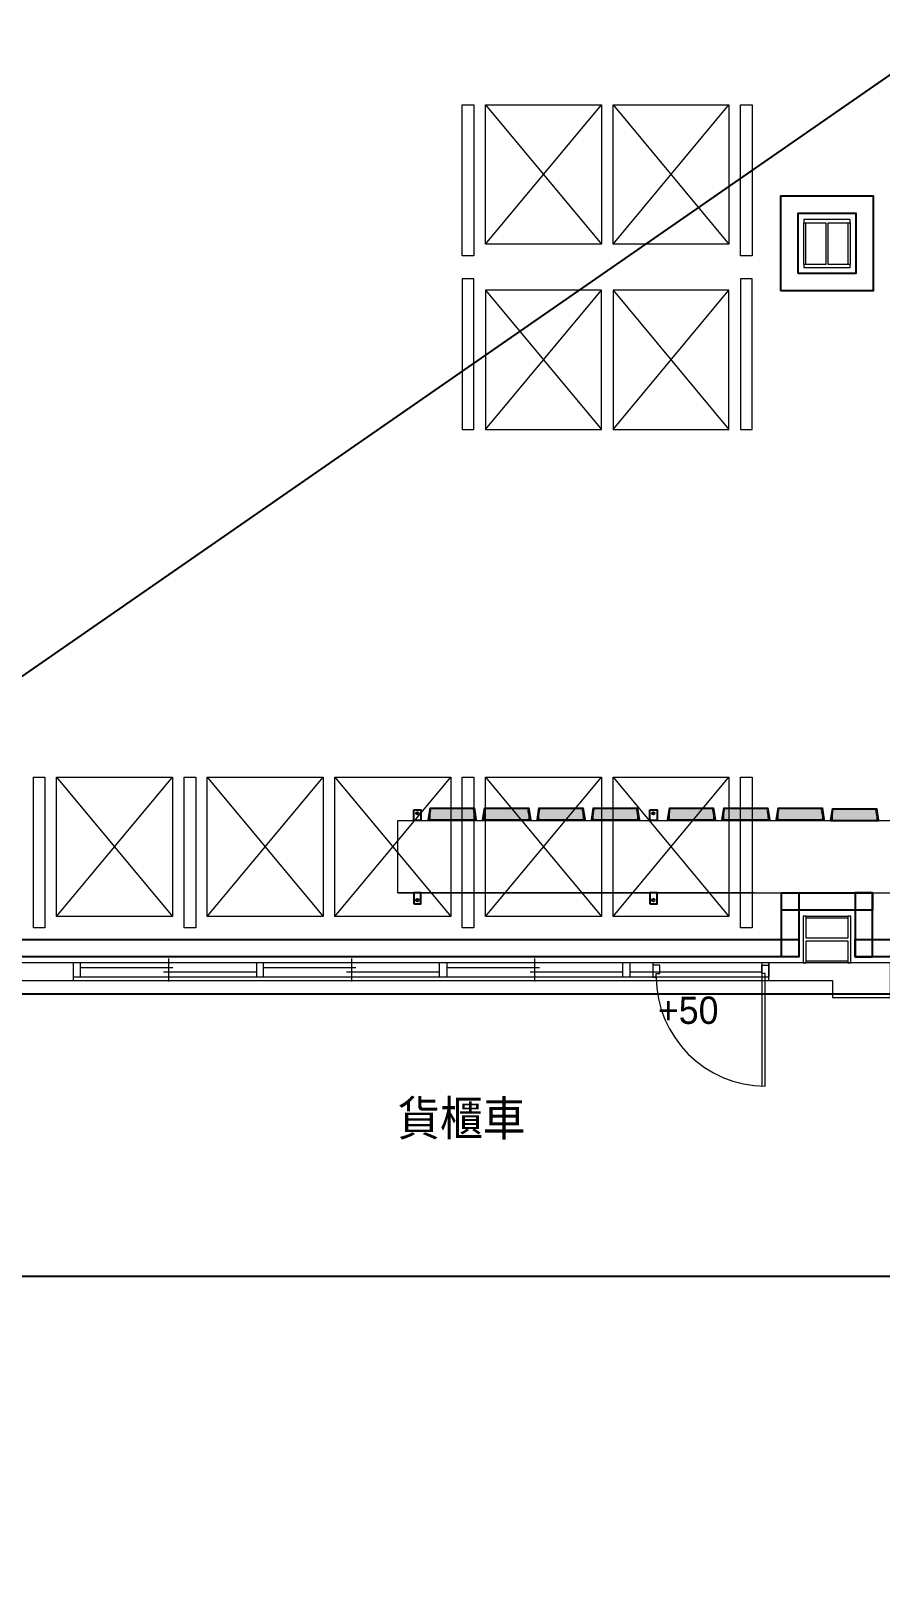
# Model space of a CAD drawing. Header units: millimetres. Extents: x -15161 to 10473752, y -72817 to 33960.
# Drawn here: x -984 to -251, y -19793 to -18451 of the extents above; entities that cross this region are included whole.
import ezdxf

# ---------------------------------------------------------------- set-up
doc = ezdxf.new("R2010")
doc.units = ezdxf.units.MM
doc.linetypes.add('DASHED', pattern=[0.75, 0.5, -0.25])
doc.layers.add('1', color=7, linetype='Continuous', lineweight=9)
for name, color, linetype in [('HIDDEN', 2, 'DASHED'), ('PDF_幾何圖形', 7, 'Continuous'), ('PDF_文字', 7, 'Continuous')]:
    doc.layers.add(name, color=color, linetype=linetype)
doc.styles.add('PDF PMingLiU', font='PMingLiU.ttf')
doc.styles.add('正黑', font='Microsoft JhengHei.ttf', dxfattribs={"width": 0.9})

# ---------------------------------------------------------------- blocks, each defined once
blk = doc.blocks.new('拆除後的建築底圖1131126')
at = {"layer": 'PDF_幾何圖形', "lineweight": 0}
for points in [[(11048.5, 1093.1), (11048.5, 1090.5), (11088.7, 1090.5), (11088.7, 1093.1), (11069.6, 1093.1), (11069.6, 1129.1), (11088.7, 1129.1), (11088.7, 1132), (11048.5, 1132), (11048.5, 1129.1), (11067.5, 1129.1), (11067.5, 1093.1)], [(11048.5, 1093.1), (11048.5, 1129.1), (11050.2, 1129.1), (11050.2, 1093.1)], [(11087, 1093.1), (11087, 1129.1), (11088.7, 1129.1), (11088.7, 1093.1)], [(11086.6, 491), (11089.1, 491), (11089.1, 531.2), (11086.6, 531.2), (11086.6, 512.2), (11050.6, 512.2), (11050.6, 531.2), (11048, 531.2), (11048, 491), (11050.6, 491), (11050.6, 510), (11086.6, 510)], [(11050.6, 529.5), (11050.6, 531.2), (11086.6, 531.2), (11086.6, 529.5)], [(10282.5, 168.8), (10282.5, 145.9), (10289.3, 145.9), (10289.3, 73.9), (10354.1, 73.9), (10354.1, 475.7), (10418.4, 475.7), (11018.4, 475.7), (11073.4, 475.7), (11073.4, 460.9), (11123.4, 460.9), (11123.4, 491), (11018.4, 491), (10418.4, 491), (10339.3, 491), (10339.3, 216.2), (10282.5, 216.2), (10282.5, 168.8)], [(11050.6, 491), (11050.6, 492.7), (11086.6, 492.7), (11086.6, 491)]]:
    blk.add_lwpolyline(points, close=True, dxfattribs=at)
for points in [[(11018.4, 475.7), (11018.4, 491), (11018.4, 478.7), (10418.4, 478.7)], [(10418.4, 491), (10418.4, 475.7)], [(10424.4, 491), (10424.4, 478.7)], [(10424.4, 486.8), (10504.4, 486.8)], [(10576.4, 482.9), (10496.3, 482.9)], [(10500.6, 494.8), (10500.6, 474.9)], [(10576.4, 491), (10576.4, 478.7)], [(10582.3, 491), (10582.3, 478.7)], [(10582.3, 486.8), (10662.3, 486.8)], [(10734.3, 482.9), (10654.3, 482.9)], [(10658.5, 494.8), (10658.5, 474.9)], [(10734.3, 478.7), (10734.3, 491)], [(10740.6, 491), (10740.6, 478.7)], [(10740.6, 486.8), (10820.7, 486.8)], [(10892.6, 482.9), (10812.6, 482.9)], [(10816.4, 494.8), (10816.4, 474.9)], [(10892.6, 478.7), (10892.6, 491)], [(10898.6, 491), (10898.6, 478.7)], [(11012.5, 482.9), (10898.6, 482.9)], [(10918.5, 491), (10918.5, 478.7), (10921.4, 478.7), (10921.4, 481.7), (10924.4, 481.7), (10924.4, 488.9), (10918.5, 488.9)], [(11012.5, 491), (11012.5, 478.7)], [(11018.4, 478.7), (11015.4, 478.7), (11015.4, 481.7), (11012.5, 481.7), (11012.5, 488.9), (11018.4, 488.9)]]:
    blk.add_lwpolyline(points, dxfattribs=at)
blk.add_lwpolyline([(10921.4, 478.7, 0.412784), (11015.4, 384.7), (11015.4, 478.7), (11012.5, 478.7), (11012.5, 384.7)], format="xyb", dxfattribs=at)
at = {"layer": 'PDF_文字', "insert": (10922.7, 449.9), "char_height": 23.61, "attachment_point": 4, "style": 'PDF PMingLiU'}
blk.add_mtext('+50', dxfattribs=at)

msp = doc.modelspace()

# ---------------------------------------------------------------- hatches: boundary and pattern name
h = msp.add_hatch(color=230)
h.dxf.hatch_style = 1
h.paths.add_polyline_path([(-601.9395, -19121.6638), (-600.2537, -19130.9357), (-601.729, -19130.9357), (-640.5959, -19130.9357), (-638.9101, -19121.6638)])
h = msp.add_hatch(color=230)
h.dxf.hatch_style = 1
h.paths.add_polyline_path([(-555.0345, -19121.6638), (-553.3487, -19130.9357), (-554.824, -19130.9357), (-593.6909, -19130.9357), (-592.0051, -19121.6638)])
h = msp.add_hatch(color=230)
h.dxf.hatch_style = 1
h.paths.add_polyline_path([(-508.1296, -19121.6638), (-506.4438, -19130.9357), (-507.9191, -19130.9357), (-546.786, -19130.9357), (-545.1002, -19121.6638)])
h = msp.add_hatch(color=230)
h.dxf.hatch_style = 1
h.paths.add_polyline_path([(-461.2246, -19121.6638), (-459.5388, -19130.9357), (-461.0141, -19130.9357), (-499.881, -19130.9357), (-498.1952, -19121.6638)])
h = msp.add_hatch(color=230)
h.dxf.hatch_style = 1
h.paths.add_polyline_path([(-395.62, -19121.6638), (-393.9342, -19130.9357), (-395.4095, -19130.9357), (-434.2764, -19130.9357), (-432.5906, -19121.6638)])
h = msp.add_hatch(color=230)
h.dxf.hatch_style = 1
h.paths.add_polyline_path([(-348.7151, -19121.6638), (-347.0293, -19130.9357), (-348.5046, -19130.9357), (-387.3715, -19130.9357), (-385.6857, -19121.6638)])
h = msp.add_hatch(color=230)
h.dxf.hatch_style = 1
h.paths.add_polyline_path([(-301.8101, -19121.6638), (-300.1243, -19130.9357), (-301.5996, -19130.9357), (-340.4665, -19130.9357), (-338.7807, -19121.6638)])
h = msp.add_hatch(color=230)
h.dxf.hatch_style = 1
h.paths.add_polyline_path([(-254.9052, -19122.2092), (-253.2194, -19131.4812), (-254.6947, -19131.4812), (-293.5616, -19131.4812), (-291.8758, -19122.2092)])
at = {"layer": '1'}
h = msp.add_hatch(color=230, dxfattribs=at)
h.dxf.hatch_style = 1
h.paths.add_polyline_path([(-640.5959, -19130.9357), (-639.1206, -19130.9357), (-638.9567, -19121.9201)])
h = msp.add_hatch(color=230, dxfattribs=at)
h.dxf.hatch_style = 1
h.paths.add_polyline_path([(-640.5959, -19130.9357), (-639.1206, -19130.9357), (-638.9567, -19121.9201)])
h = msp.add_hatch(color=230, dxfattribs=at)
h.dxf.hatch_style = 1
h.paths.add_polyline_path([(-600.2537, -19130.9357), (-601.729, -19130.9357), (-601.8929, -19121.9201)])
h = msp.add_hatch(color=230, dxfattribs=at)
h.dxf.hatch_style = 1
h.paths.add_polyline_path([(-593.6909, -19130.9357), (-592.2156, -19130.9357), (-592.0517, -19121.9201)])
h = msp.add_hatch(color=230, dxfattribs=at)
h.dxf.hatch_style = 1
h.paths.add_polyline_path([(-593.6909, -19130.9357), (-592.2156, -19130.9357), (-592.0517, -19121.9201)])
h = msp.add_hatch(color=230, dxfattribs=at)
h.dxf.hatch_style = 1
h.paths.add_polyline_path([(-553.3487, -19130.9357), (-554.824, -19130.9357), (-554.9879, -19121.9201)])
h = msp.add_hatch(color=230, dxfattribs=at)
h.dxf.hatch_style = 1
h.paths.add_polyline_path([(-546.786, -19130.9357), (-545.3107, -19130.9357), (-545.1468, -19121.9201)])
h = msp.add_hatch(color=230, dxfattribs=at)
h.dxf.hatch_style = 1
h.paths.add_polyline_path([(-546.786, -19130.9357), (-545.3107, -19130.9357), (-545.1468, -19121.9201)])
h = msp.add_hatch(color=230, dxfattribs=at)
h.dxf.hatch_style = 1
h.paths.add_polyline_path([(-506.4438, -19130.9357), (-507.9191, -19130.9357), (-508.083, -19121.9201)])
h = msp.add_hatch(color=230, dxfattribs=at)
h.dxf.hatch_style = 1
h.paths.add_polyline_path([(-499.881, -19130.9357), (-498.4057, -19130.9357), (-498.2418, -19121.9201)])
h = msp.add_hatch(color=230, dxfattribs=at)
h.dxf.hatch_style = 1
h.paths.add_polyline_path([(-499.881, -19130.9357), (-498.4057, -19130.9357), (-498.2418, -19121.9201)])
h = msp.add_hatch(color=230, dxfattribs=at)
h.dxf.hatch_style = 1
h.paths.add_polyline_path([(-459.5388, -19130.9357), (-461.0141, -19130.9357), (-461.178, -19121.9201)])
h = msp.add_hatch(color=230, dxfattribs=at)
h.dxf.hatch_style = 1
h.paths.add_polyline_path([(-434.2764, -19130.9357), (-432.8011, -19130.9357), (-432.6372, -19121.9201)])
h = msp.add_hatch(color=230, dxfattribs=at)
h.dxf.hatch_style = 1
h.paths.add_polyline_path([(-434.2764, -19130.9357), (-432.8011, -19130.9357), (-432.6372, -19121.9201)])
h = msp.add_hatch(color=230, dxfattribs=at)
h.dxf.hatch_style = 1
h.paths.add_polyline_path([(-393.9342, -19130.9357), (-395.4095, -19130.9357), (-395.5734, -19121.9201)])
h = msp.add_hatch(color=230, dxfattribs=at)
h.dxf.hatch_style = 1
h.paths.add_polyline_path([(-387.3715, -19130.9357), (-385.8962, -19130.9357), (-385.7323, -19121.9201)])
h = msp.add_hatch(color=230, dxfattribs=at)
h.dxf.hatch_style = 1
h.paths.add_polyline_path([(-387.3715, -19130.9357), (-385.8962, -19130.9357), (-385.7323, -19121.9201)])
h = msp.add_hatch(color=230, dxfattribs=at)
h.dxf.hatch_style = 1
h.paths.add_polyline_path([(-347.0293, -19130.9357), (-348.5046, -19130.9357), (-348.6685, -19121.9201)])
h = msp.add_hatch(color=230, dxfattribs=at)
h.dxf.hatch_style = 1
h.paths.add_polyline_path([(-340.4665, -19130.9357), (-338.9912, -19130.9357), (-338.8273, -19121.9201)])
h = msp.add_hatch(color=230, dxfattribs=at)
h.dxf.hatch_style = 1
h.paths.add_polyline_path([(-340.4665, -19130.9357), (-338.9912, -19130.9357), (-338.8273, -19121.9201)])
h = msp.add_hatch(color=230, dxfattribs=at)
h.dxf.hatch_style = 1
h.paths.add_polyline_path([(-300.1243, -19130.9357), (-301.5996, -19130.9357), (-301.7635, -19121.9201)])
h = msp.add_hatch(color=230, dxfattribs=at)
h.dxf.hatch_style = 1
h.paths.add_polyline_path([(-293.5616, -19131.4812), (-292.0863, -19131.4812), (-291.9224, -19122.4655)])
h = msp.add_hatch(color=230, dxfattribs=at)
h.dxf.hatch_style = 1
h.paths.add_polyline_path([(-293.5616, -19131.4812), (-292.0863, -19131.4812), (-291.9224, -19122.4655)])
h = msp.add_hatch(color=230, dxfattribs=at)
h.dxf.hatch_style = 1
h.paths.add_polyline_path([(-253.2194, -19131.4812), (-254.6947, -19131.4812), (-254.8586, -19122.4655)])

# ---------------------------------------------------------------- linework, layer by layer
at = {"color": 230}
for p, q in [((3360.8703, -15993.257), (-2764.4316, -20235.0286)), ((-628.8051, -19121.107), (-628.8051, -19121.1184)), ((-612.0445, -19121.107), (-612.0445, -19121.1184)), ((-581.9001, -19121.107), (-581.9001, -19121.1184)), ((-565.1395, -19121.107), (-565.1395, -19121.1184)), ((-534.9952, -19121.107), (-534.9952, -19121.1184)), ((-518.2346, -19121.107), (-518.2346, -19121.1184)), ((-488.0902, -19121.107), (-488.0902, -19121.1184)), ((-471.3296, -19121.107), (-471.3296, -19121.1184)), ((-422.4856, -19121.107), (-422.4856, -19121.1184)), ((-405.725, -19121.107), (-405.725, -19121.1184)), ((-375.5807, -19121.107), (-375.5807, -19121.1184)), ((-358.8201, -19121.107), (-358.8201, -19121.1184)), ((-328.6757, -19121.107), (-328.6757, -19121.1184)), ((-311.9151, -19121.107), (-311.9151, -19121.1184)), ((-281.7708, -19121.6524), (-281.7708, -19121.6638)), ((-265.0102, -19121.6524), (-265.0102, -19121.6638))]:
    msp.add_line(p, q, dxfattribs=at)
at = {"color": 8, "lineweight": 13, "ltscale": 0.13}
for p, q in [((-591.7662, -18514.9405), (-491.7662, -18634.9405)), ((-591.7662, -18634.9405), (-491.7662, -18514.9405)), ((-481.7662, -18514.9405), (-381.7662, -18634.9405)), ((-481.7662, -18634.9405), (-381.7662, -18514.9405)), ((-591.7662, -18794.7549), (-491.7662, -18674.7549)), ((-591.7662, -18674.7549), (-491.7662, -18794.7549)), ((-481.7662, -18794.7549), (-381.7662, -18674.7549)), ((-481.7662, -18674.7549), (-381.7662, -18794.7549)), ((-961.7662, -19094.582), (-861.7662, -19214.582)), ((-961.7662, -19214.582), (-861.7662, -19094.582)), ((-831.7662, -19094.582), (-731.7662, -19214.582)), ((-831.7662, -19214.582), (-731.7662, -19094.582)), ((-721.7662, -19094.582), (-621.7662, -19214.582)), ((-721.7662, -19214.582), (-621.7662, -19094.582)), ((-591.7662, -19094.582), (-491.7662, -19214.582)), ((-591.7662, -19214.582), (-491.7662, -19094.582)), ((-481.7662, -19094.582), (-381.7662, -19214.582)), ((-481.7662, -19214.582), (-381.7662, -19094.582))]:
    msp.add_line(p, q, dxfattribs=at)
for points in [[(-601.7662, -18644.9405), (-611.7662, -18644.9405), (-611.7662, -18514.9405), (-601.7662, -18514.9405)], [(-591.7662, -18514.9405), (-491.7662, -18514.9405), (-491.7662, -18634.9405), (-591.7662, -18634.9405)], [(-481.7662, -18514.9405), (-381.7662, -18514.9405), (-381.7662, -18634.9405), (-481.7662, -18634.9405)], [(-361.7662, -18644.9405), (-371.7662, -18644.9405), (-371.7662, -18514.9405), (-361.7662, -18514.9405)], [(-601.7662, -18664.7549), (-611.7662, -18664.7549), (-611.7662, -18794.7549), (-601.7662, -18794.7549)], [(-361.7662, -18664.7549), (-371.7662, -18664.7549), (-371.7662, -18794.7549), (-361.7662, -18794.7549)], [(-591.7662, -18794.7549), (-491.7662, -18794.7549), (-491.7662, -18674.7549), (-591.7662, -18674.7549)], [(-481.7662, -18794.7549), (-381.7662, -18794.7549), (-381.7662, -18674.7549), (-481.7662, -18674.7549)], [(-971.7662, -19224.582), (-981.7662, -19224.582), (-981.7662, -19094.582), (-971.7662, -19094.582)], [(-961.7662, -19094.582), (-861.7662, -19094.582), (-861.7662, -19214.582), (-961.7662, -19214.582)], [(-841.7662, -19224.582), (-851.7662, -19224.582), (-851.7662, -19094.582), (-841.7662, -19094.582)], [(-841.7662, -19224.582), (-851.7662, -19224.582), (-851.7662, -19094.582), (-841.7662, -19094.582)], [(-831.7662, -19094.582), (-731.7662, -19094.582), (-731.7662, -19214.582), (-831.7662, -19214.582)], [(-721.7662, -19094.582), (-621.7662, -19094.582), (-621.7662, -19214.582), (-721.7662, -19214.582)], [(-601.7662, -19224.582), (-611.7662, -19224.582), (-611.7662, -19094.582), (-601.7662, -19094.582)], [(-601.7662, -19224.582), (-611.7662, -19224.582), (-611.7662, -19094.582), (-601.7662, -19094.582)], [(-591.7662, -19094.582), (-491.7662, -19094.582), (-491.7662, -19214.582), (-591.7662, -19214.582)], [(-481.7662, -19094.582), (-381.7662, -19094.582), (-381.7662, -19214.582), (-481.7662, -19214.582)], [(-361.7662, -19224.582), (-371.7662, -19224.582), (-371.7662, -19094.582), (-361.7662, -19094.582)]]:
    msp.add_lwpolyline(points, close=True, dxfattribs=at)
at = {"color": 94}
for points in [[(-337.3783, -18675.0442), (-257.155, -18675.0442), (-257.155, -18593.5507), (-337.3783, -18593.5507)], [(-322.3783, -18660.0442), (-272.155, -18660.0442), (-272.155, -18608.5507), (-322.3783, -18608.5507)], [(-321.5315, -19249.582), (-336.5315, -19249.582), (-336.5315, -19194.3591), (-321.5315, -19194.3591)], [(-336.5315, -19209.3591), (-336.5315, -19194.3591), (-258.0021, -19194.3591), (-258.0021, -19209.3591)], [(-273.0021, -19249.582), (-258.0021, -19249.582), (-258.0021, -19194.3591), (-273.0021, -19194.3591)], [(-321.5315, -19234.582), (-321.5315, -19249.582), (-1022.001, -19249.582), (-1022.001, -19234.582)], [(428.7379, -19234.582), (428.7379, -19249.582), (-273.0021, -19249.582), (-273.0021, -19234.582)]]:
    msp.add_lwpolyline(points, close=True, dxfattribs=at)
at = {"color": 230}
for points in [[(-653.6946, -19122.6767), (-647.4613, -19122.6767), (-647.4613, -19132.0266), (-653.6946, -19132.0266)], [(-450.0242, -19122.6767), (-443.791, -19122.6767), (-443.791, -19132.0266), (-450.0242, -19132.0266)], [(-653.6946, -19203.7085), (-647.4613, -19203.7085), (-647.4613, -19194.3587), (-653.6946, -19194.3587)], [(-450.0242, -19203.7085), (-443.791, -19203.7085), (-443.791, -19194.3587), (-450.0242, -19194.3587)]]:
    msp.add_lwpolyline(points, close=True, dxfattribs=at)
at = {"color": 54, "lineweight": -3}
msp.add_lwpolyline([(243.2524, -19525.0967), (-1006.4276, -19525.0967), (-1006.4276, -19281.2567), (243.2524, -19281.2567)], close=True, dxfattribs=at)
at = {"color": 230}
for centre in [(-650.5779, -19125.7933), (-446.9076, -19125.7933), (-650.5779, -19200.5919), (-446.9076, -19200.5919)]:
    msp.add_circle(centre, 1.0363, dxfattribs=at)
at = {"layer": '1', "color": 230}
for p, q in [((-641.1502, -19130.9357), (-639.514, -19121.1184)), ((-639.514, -19121.1184), (-601.3355, -19121.1184)), ((-638.9101, -19121.6638), (-601.9395, -19121.6638)), ((-601.3355, -19121.1184), (-599.6993, -19130.9357)), ((-594.2453, -19130.9357), (-592.609, -19121.1184)), ((-592.609, -19121.1184), (-554.4306, -19121.1184)), ((-592.0051, -19121.6638), (-555.0345, -19121.6638)), ((-554.4306, -19121.1184), (-552.7944, -19130.9357)), ((-547.3403, -19130.9357), (-545.7041, -19121.1184)), ((-545.7041, -19121.1184), (-507.5257, -19121.1184)), ((-545.1002, -19121.6638), (-508.1296, -19121.6638)), ((-507.5257, -19121.1184), (-505.8894, -19130.9357)), ((-500.4354, -19130.9357), (-498.7991, -19121.1184)), ((-498.7991, -19121.1184), (-460.6207, -19121.1184)), ((-498.1952, -19121.6638), (-461.2246, -19121.6638)), ((-460.6207, -19121.1184), (-458.9845, -19130.9357)), ((-434.8308, -19130.9357), (-433.1946, -19121.1184)), ((-433.1946, -19121.1184), (-395.0161, -19121.1184)), ((-432.5906, -19121.6638), (-395.62, -19121.6638)), ((-395.0161, -19121.1184), (-393.3799, -19130.9357)), ((-387.9258, -19130.9357), (-386.2896, -19121.1184)), ((-386.2896, -19121.1184), (-348.1112, -19121.1184)), ((-385.6857, -19121.6638), (-348.7151, -19121.6638)), ((-348.1112, -19121.1184), (-346.4749, -19130.9357)), ((-341.0209, -19130.9357), (-339.3847, -19121.1184)), ((-339.3847, -19121.1184), (-301.2062, -19121.1184)), ((-338.7807, -19121.6638), (-301.8101, -19121.6638)), ((-301.2062, -19121.1184), (-299.57, -19130.9357)), ((-294.1159, -19131.4812), (-292.4797, -19121.6638)), ((-292.4797, -19121.6638), (-254.3013, -19121.6638)), ((-291.8758, -19122.2092), (-254.9052, -19122.2092)), ((-254.3013, -19121.6638), (-252.665, -19131.4812)), ((-667.4076, -19132.0266), (-360.4218, -19132.0266)), ((-667.4076, -19194.3587), (-667.4076, -19132.0266)), ((-667.4076, -19132.0266), (-226.4076, -19132.0266)), ((-554.3527, -19132.0266), (-339.4626, -19132.0266)), ((-360.4218, -19194.3587), (-667.4076, -19194.3587)), ((-667.4076, -19194.3587), (-226.4076, -19194.3587))]:
    msp.add_line(p, q, dxfattribs=at)
for points in [[(-641.1502, -19132.0266), (-641.1502, -19130.9357), (-599.6993, -19130.9357), (-599.6993, -19132.0266)], [(-594.2453, -19132.0266), (-594.2453, -19130.9357), (-552.7944, -19130.9357), (-552.7944, -19132.0266)], [(-547.3403, -19132.0266), (-547.3403, -19130.9357), (-505.8894, -19130.9357), (-505.8894, -19132.0266)], [(-500.4354, -19132.0266), (-500.4354, -19130.9357), (-458.9845, -19130.9357), (-458.9845, -19132.0266)], [(-434.8308, -19132.0266), (-434.8308, -19130.9357), (-393.3799, -19130.9357), (-393.3799, -19132.0266)], [(-387.9258, -19132.0266), (-387.9258, -19130.9357), (-346.4749, -19130.9357), (-346.4749, -19132.0266)], [(-341.0209, -19132.0266), (-341.0209, -19130.9357), (-299.57, -19130.9357), (-299.57, -19132.0266)], [(-294.1159, -19132.572), (-294.1159, -19131.4812), (-252.665, -19131.4812), (-252.665, -19132.572)]]:
    msp.add_lwpolyline(points, close=True, dxfattribs=at)
at = {"layer": 'HIDDEN', "color": 230}
for p, q in [((-640.5959, -19130.9357), (-638.9101, -19121.6638)), ((-600.2537, -19130.9357), (-601.9395, -19121.6638)), ((-593.6909, -19130.9357), (-592.0051, -19121.6638)), ((-553.3487, -19130.9357), (-555.0345, -19121.6638)), ((-546.786, -19130.9357), (-545.1002, -19121.6638)), ((-506.4438, -19130.9357), (-508.1296, -19121.6638)), ((-499.881, -19130.9357), (-498.1952, -19121.6638)), ((-459.5388, -19130.9357), (-461.2246, -19121.6638)), ((-434.2764, -19130.9357), (-432.5906, -19121.6638)), ((-393.9342, -19130.9357), (-395.62, -19121.6638)), ((-387.3715, -19130.9357), (-385.6857, -19121.6638)), ((-347.0293, -19130.9357), (-348.7151, -19121.6638)), ((-340.4665, -19130.9357), (-338.7807, -19121.6638)), ((-300.1243, -19130.9357), (-301.8101, -19121.6638)), ((-293.5616, -19131.4812), (-291.8758, -19122.2092)), ((-253.2194, -19131.4812), (-254.9052, -19122.2092))]:
    msp.add_line(p, q, dxfattribs=at)
for points in [[(-639.1206, -19131.4812), (-639.1206, -19130.9357), (-640.8659, -19130.9357), (-640.8659, -19131.4812)], [(-601.729, -19131.4812), (-601.729, -19130.9357), (-599.9837, -19130.9357), (-599.9837, -19131.4812)], [(-592.2156, -19131.4812), (-592.2156, -19130.9357), (-593.9609, -19130.9357), (-593.9609, -19131.4812)], [(-554.824, -19131.4812), (-554.824, -19130.9357), (-553.0787, -19130.9357), (-553.0787, -19131.4812)], [(-545.3107, -19131.4812), (-545.3107, -19130.9357), (-547.056, -19130.9357), (-547.056, -19131.4812)], [(-507.9191, -19131.4812), (-507.9191, -19130.9357), (-506.1738, -19130.9357), (-506.1738, -19131.4812)], [(-498.4057, -19131.4812), (-498.4057, -19130.9357), (-500.151, -19130.9357), (-500.151, -19131.4812)], [(-461.0141, -19131.4812), (-461.0141, -19130.9357), (-459.2688, -19130.9357), (-459.2688, -19131.4812)], [(-432.8011, -19131.4812), (-432.8011, -19130.9357), (-434.5464, -19130.9357), (-434.5464, -19131.4812)], [(-395.4095, -19131.4812), (-395.4095, -19130.9357), (-393.6642, -19130.9357), (-393.6642, -19131.4812)], [(-385.8962, -19131.4812), (-385.8962, -19130.9357), (-387.6415, -19130.9357), (-387.6415, -19131.4812)], [(-348.5046, -19131.4812), (-348.5046, -19130.9357), (-346.7593, -19130.9357), (-346.7593, -19131.4812)], [(-338.9912, -19131.4812), (-338.9912, -19130.9357), (-340.7365, -19130.9357), (-340.7365, -19131.4812)], [(-301.5996, -19131.4812), (-301.5996, -19130.9357), (-299.8543, -19130.9357), (-299.8543, -19131.4812)], [(-292.0863, -19132.0266), (-292.0863, -19131.4812), (-293.8316, -19131.4812), (-293.8316, -19132.0266)], [(-254.6947, -19132.0266), (-254.6947, -19131.4812), (-252.9494, -19131.4812), (-252.9494, -19132.0266)]]:
    msp.add_lwpolyline(points, close=True, dxfattribs=at)

# ---------------------------------------------------------------- block references
at = {"color": 30}
msp.add_blockref('拆除後的建築底圖1131126', (-11365.8362, -19745.5675), dxfattribs=at)

# ---------------------------------------------------------------- texts
at = {"color": 54, "insert": (-667.8345, -19373.7135), "char_height": 30, "attachment_point": 1, "style": '正黑'}
msp.add_mtext_dynamic_manual_height_columns('{\\fPMingLiU|b0|i0|c136|p18;貨櫃車}', width=1270.122655, gutter_width=1.25, heights=[0], dxfattribs=at)

doc.saveas('drawing.dxf')
